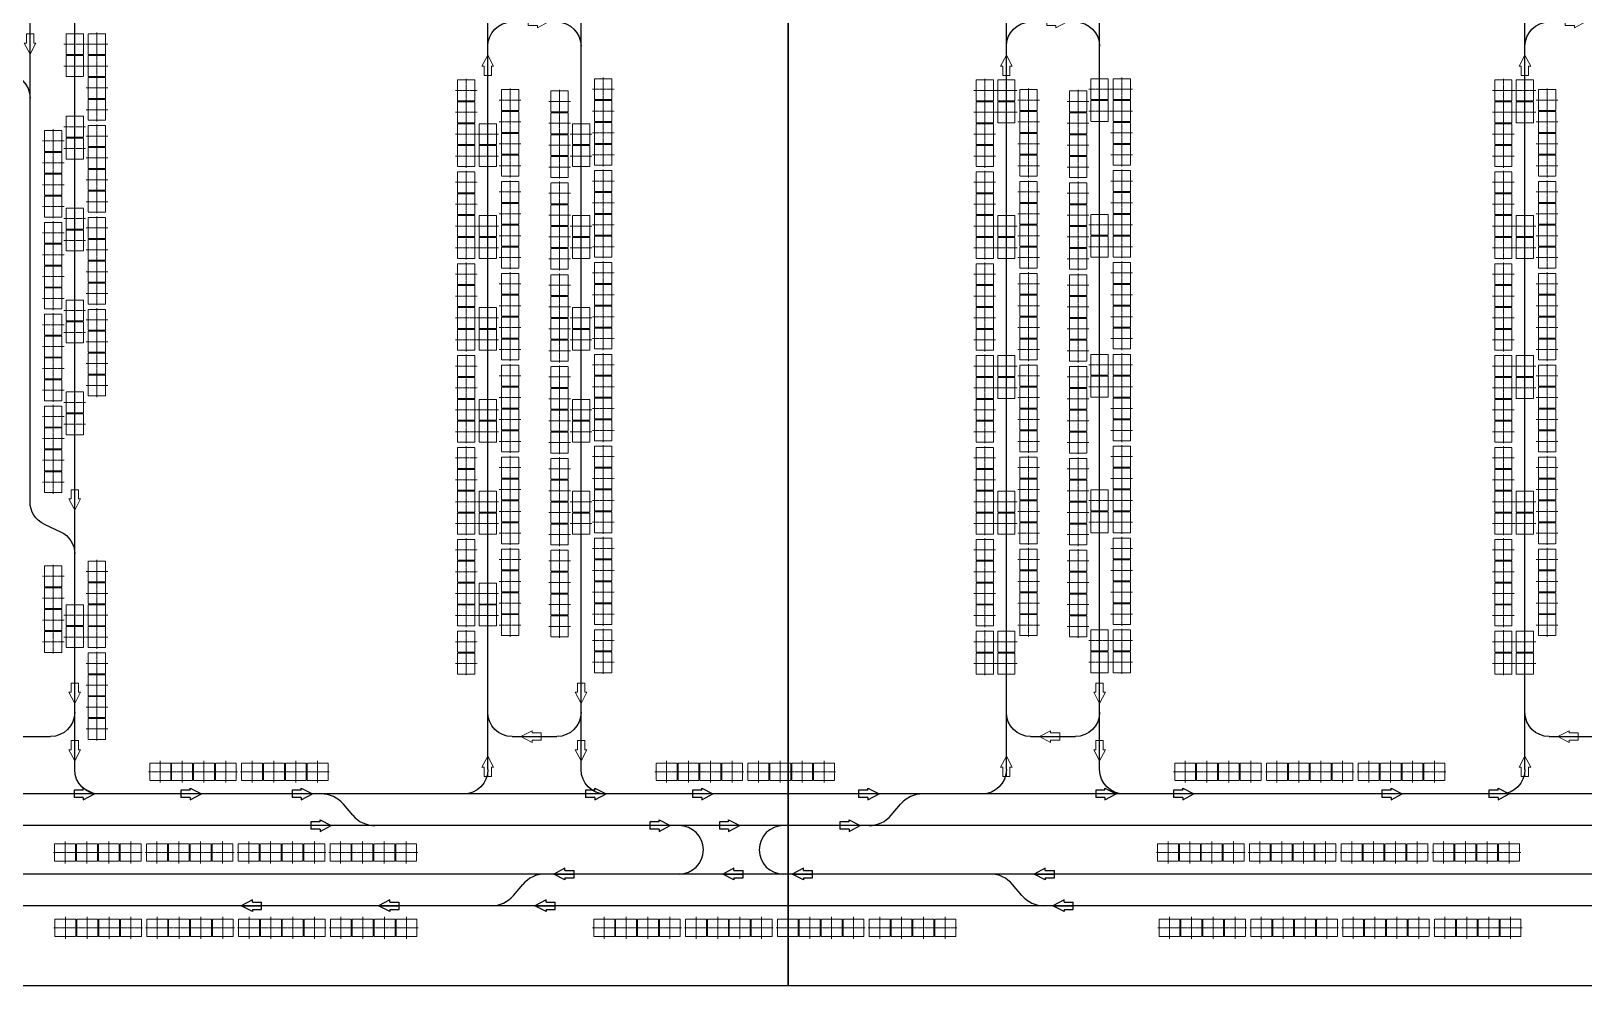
# Model space of a CAD drawing. Header units: millimetres. Extents: x -128 to 670218, y 27186 to 149492.
# Drawn here: x 529463 to 561427, y 27186 to 46829 of the extents above; entities that cross this region are included whole.
import ezdxf

# ---------------------------------------------------------------- set-up
doc = ezdxf.new("R2010")
doc.units = ezdxf.units.MM
doc.linetypes.add('AM_ISO08W050', pattern=[18, 12, -1.5, 3, -1.5])
doc.linetypes.add('XAT-M16_6F_EQ Layout_20211120$0$ACAD_ISO08W100', pattern=[36, 24, -3, 6, -3])
for name, color, linetype, lineweight in [('_CLINE', 4, 'XAT-M16_6F_EQ Layout_20211120$0$ACAD_ISO08W100', 9), ('DIRECT', 40, 'Continuous', 9), ('LINE_EQ', 4, 'AM_ISO08W050', 20), ('LINE_STB', 151, 'Continuous', 30)]:
    doc.layers.add(name, color=color, linetype=linetype, lineweight=lineweight)
doc.layers.add('Rail_H4822(Lower)', color=7, linetype='Continuous')

# ---------------------------------------------------------------- blocks, each defined once
blk = doc.blocks.new('*U3')
at = {"color": 0, "linetype": 'ByBlock'}
for p, q in [((-120, -230), (0, 0)), ((0, 0), (0, -420)), ((120, -230), (0, 0)), ((-75, -230), (-120, -230)), ((-75, -230), (-75, -420)), ((75, -230), (75, -420)), ((75, -230), (120, -230)), ((75, -420), (-75, -420))]:
    blk.add_line(p, q, dxfattribs=at)
blk = doc.blocks.new('A$C31676947')
at = {"layer": 'Rail_H4822(Lower)'}
for p, q in [((500, 47250), (500, 500)), ((2420, 47250), (2420, 500)), ((1000, 46570), (1920, 46570)), ((1000, 31870), (1920, 31870)), ((1000, 31220), (1920, 31220)), ((1000, 16520), (1920, 16520)), ((1000, 15870), (1920, 15870)), ((1000, 1180), (1920, 1180))]:
    blk.add_line(p, q, dxfattribs=at)
for centre, start, end in [((0, 47250), 0, 90), ((2920, 47250), 90, 180), ((1000, 46070), 90, 180), ((1920, 46070), 0, 90), ((1000, 32370), 180, 270), ((1920, 32370), 270, 0), ((1000, 30720), 90, 180), ((1920, 30720), 0, 90), ((0, 23700), 270, 0), ((2920, 23700), 180, 270), ((0, 21700), 0, 90), ((2920, 21700), 90, 180), ((1000, 17020), 180, 270), ((1920, 17020), 270, 0), ((1000, 15370), 90, 180), ((1920, 15370), 0, 90), ((1000, 1680), 180, 270), ((1920, 1680), 270, 0), ((0, 500), 270, 0), ((2920, 500), 180, 270)]:
    blk.add_arc(centre, 500, start, end, dxfattribs=at)
at = {"layer": 'DIRECT'}
for p, rotation in [((500, 46970), 180), ((1180, 46570), 89.99999999999999), ((500, 32550), 180), ((500, 23880), 180), ((500, 17200), 180), ((500, 1860), 180), ((1740, 1180), 270), ((500, 680), 180)]:
    blk.add_blockref('*U3', p, dxfattribs=dict(at, rotation=rotation))
for p in [(2420, 47070), (2420, 45890), (2420, 30540), (2420, 21520), (2420, 15190), (2420, 780)]:
    blk.add_blockref('*U3', p, dxfattribs=at)
at = {"layer": 'DIRECT', "lineweight": -2}
for p, rotation in [((1750, 31870), 270), ((1170, 31220), 89.99999999999999), ((1750, 16520), 270), ((1170, 15870), 89.99999999999999)]:
    blk.add_blockref('*U3', p, dxfattribs=dict(at, rotation=rotation))
blk = doc.blocks.new('A$Ca08771bd')
at = {"layer": 'Rail_H4822(Lower)'}
for p, q in [((500, 47250), (500, 500)), ((2920, 47250), (2920, 500)), ((1000, 46570), (2420, 46570)), ((2290, 42199), (2630, 42357)), ((2000, 41745), (2000, 6005)), ((1000, 32935), (1500, 32935)), ((1500, 31785), (1000, 31785)), ((2300, 27664), (2620, 27480)), ((2300, 17736), (2620, 17920)), ((1000, 13615), (1500, 13615)), ((1500, 12465), (1000, 12465)), ((2290, 5552), (2630, 5394)), ((1000, 1180), (2420, 1180))]:
    blk.add_line(p, q, dxfattribs=at)
for centre, radius, start, end in [((0, 47250), 500, 0, 90), ((3420, 47250), 500, 90, 180), ((1000, 46070), 500, 90, 180), ((2420, 46070), 500, 0, 90), ((2420, 42811), 500, 294.8882, 0), ((2500, 41745), 500, 114.8882, 180), ((1000, 33435), 500, 180, 270), ((1500, 33435), 500, 270, 0), ((1000, 31285), 500, 90, 180), ((1500, 31285), 500, 0, 90), ((2600, 28184), 600, 180, 240), ((2320, 26960), 600, 0, 60), ((0, 23700), 500, 270, 0), ((3420, 23700), 500, 180, 270), ((0, 21700), 500, 0, 90), ((3420, 21700), 500, 90, 180), ((2320, 18440), 600, 300, 0), ((2600, 17216), 600, 120, 180), ((1000, 14115), 500, 180, 270), ((1500, 14115), 500, 270, 0), ((1000, 11965), 500, 90, 180), ((1500, 11965), 500, 0, 90), ((2500, 6005), 500, 180, 245.1118), ((2420, 4940), 500, 0, 65.1118), ((1000, 1680), 500, 180, 270), ((2420, 1680), 500, 270, 0), ((0, 500), 500, 270, 0), ((3420, 500), 500, 180, 270)]:
    blk.add_arc(centre, radius, start, end, dxfattribs=at)
at = {"layer": 'DIRECT'}
for p, rotation in [((500, 46970), 180), ((1180, 46570), 90), ((500, 33615), 180), ((1320, 32935), 270), ((500, 32185), 180), ((1180, 31785), 90), ((500, 23880), 180), ((500, 14295), 180), ((1320, 13615), 270), ((500, 12865), 180), ((1180, 12465), 90), ((500, 1860), 180), ((2240, 1180), 270), ((500, 680), 180)]:
    blk.add_blockref('*U3', p, dxfattribs=dict(at, rotation=rotation))
for p in [(2920, 47070), (2920, 45890), (2920, 41911), (2000, 32535), (2000, 31105), (2920, 21520), (2000, 13215), (2000, 11785), (2920, 780)]:
    blk.add_blockref('*U3', p, dxfattribs=at)
at = {"layer": 'DIRECT', "lineweight": -2}
for p in [(2000, 27287), (2920, 26780), (2920, 17543), (2000, 17036), (2920, 4760)]:
    blk.add_blockref('*U3', p, dxfattribs=at)
blk = doc.blocks.new('*U533')
at = {"color": 0, "linetype": 'ByBlock'}
for p, q in [((-120, -230), (0, 0)), ((0, 0), (0, -420)), ((120, -230), (0, 0)), ((-75, -230), (-120, -230)), ((-75, -230), (-75, -420)), ((75, -230), (75, -420)), ((75, -230), (120, -230)), ((75, -420), (-75, -420))]:
    blk.add_line(p, q, dxfattribs=at)
blk = doc.blocks.new('*U534')
at = {"color": 0, "linetype": 'ByBlock'}
for p, q in [((-120, -230), (0, 0)), ((0, 0), (0, -420)), ((120, -230), (0, 0)), ((-75, -230), (-120, -230)), ((-75, -230), (-75, -420)), ((75, -230), (75, -420)), ((75, -230), (120, -230)), ((75, -420), (-75, -420))]:
    blk.add_line(p, q, dxfattribs=at)
blk = doc.blocks.new('*U487')
at = {"color": 0, "linetype": 'ByBlock'}
for p, q in [((-120, -230), (0, 0)), ((0, 0), (0, -420)), ((120, -230), (0, 0)), ((-75, -230), (-120, -230)), ((-75, -230), (-75, -420)), ((75, -230), (75, -420)), ((75, -230), (120, -230)), ((75, -420), (-75, -420))]:
    blk.add_line(p, q, dxfattribs=at)
blk = doc.blocks.new('*U488')
at = {"color": 0, "linetype": 'ByBlock'}
for p, q in [((-120, -230), (0, 0)), ((0, 0), (0, -420)), ((120, -230), (0, 0)), ((-75, -230), (-120, -230)), ((-75, -230), (-75, -420)), ((75, -230), (75, -420)), ((75, -230), (120, -230)), ((75, -420), (-75, -420))]:
    blk.add_line(p, q, dxfattribs=at)
blk = doc.blocks.new('*U427')
at = {"color": 0, "linetype": 'ByBlock'}
for p, q in [((-120, -230), (0, 0)), ((0, 0), (0, -420)), ((120, -230), (0, 0)), ((-75, -230), (-120, -230)), ((-75, -230), (-75, -420)), ((75, -230), (75, -420)), ((75, -230), (120, -230)), ((75, -420), (-75, -420))]:
    blk.add_line(p, q, dxfattribs=at)
blk = doc.blocks.new('*U429')
at = {"color": 0, "linetype": 'ByBlock'}
for p, q in [((-120, -230), (0, 0)), ((0, 0), (0, -420)), ((120, -230), (0, 0)), ((-75, -230), (-120, -230)), ((-75, -230), (-75, -420)), ((75, -230), (75, -420)), ((75, -230), (120, -230)), ((75, -420), (-75, -420))]:
    blk.add_line(p, q, dxfattribs=at)
blk = doc.blocks.new('*U431')
at = {"color": 0, "linetype": 'ByBlock'}
for p, q in [((-120, -230), (0, 0)), ((0, 0), (0, -420)), ((120, -230), (0, 0)), ((-75, -230), (-120, -230)), ((-75, -230), (-75, -420)), ((75, -230), (75, -420)), ((75, -230), (120, -230)), ((75, -420), (-75, -420))]:
    blk.add_line(p, q, dxfattribs=at)
blk = doc.blocks.new('*U433')
at = {"color": 0, "linetype": 'ByBlock'}
for p, q in [((-120, -230), (0, 0)), ((0, 0), (0, -420)), ((120, -230), (0, 0)), ((-75, -230), (-120, -230)), ((-75, -230), (-75, -420)), ((75, -230), (75, -420)), ((75, -230), (120, -230)), ((75, -420), (-75, -420))]:
    blk.add_line(p, q, dxfattribs=at)
blk = doc.blocks.new('*U795')
at = {"color": 0, "linetype": 'ByBlock'}
for p, q in [((-120, -230), (0, 0)), ((0, 0), (0, -420)), ((120, -230), (0, 0)), ((-75, -230), (-120, -230)), ((-75, -230), (-75, -420)), ((75, -230), (75, -420)), ((75, -230), (120, -230)), ((75, -420), (-75, -420))]:
    blk.add_line(p, q, dxfattribs=at)
blk = doc.blocks.new('*U797')
at = {"color": 0, "linetype": 'ByBlock'}
for p, q in [((-120, -230), (0, 0)), ((0, 0), (0, -420)), ((120, -230), (0, 0)), ((-75, -230), (-120, -230)), ((-75, -230), (-75, -420)), ((75, -230), (75, -420)), ((75, -230), (120, -230)), ((75, -420), (-75, -420))]:
    blk.add_line(p, q, dxfattribs=at)
blk = doc.blocks.new('*U629')
at = {"color": 0, "linetype": 'ByBlock'}
for p, q in [((-120, -230), (0, 0)), ((0, 0), (0, -420)), ((120, -230), (0, 0)), ((-75, -230), (-120, -230)), ((-75, -230), (-75, -420)), ((75, -230), (75, -420)), ((75, -230), (120, -230)), ((75, -420), (-75, -420))]:
    blk.add_line(p, q, dxfattribs=at)
blk = doc.blocks.new('*U631')
at = {"color": 0, "linetype": 'ByBlock'}
for p, q in [((-120, -230), (0, 0)), ((0, 0), (0, -420)), ((120, -230), (0, 0)), ((-75, -230), (-120, -230)), ((-75, -230), (-75, -420)), ((75, -230), (75, -420)), ((75, -230), (120, -230)), ((75, -420), (-75, -420))]:
    blk.add_line(p, q, dxfattribs=at)
blk = doc.blocks.new('*U696')
at = {"color": 0, "linetype": 'ByBlock'}
for p, q in [((-120, -230), (0, 0)), ((0, 0), (0, -420)), ((120, -230), (0, 0)), ((-75, -230), (-120, -230)), ((-75, -230), (-75, -420)), ((75, -230), (75, -420)), ((75, -230), (120, -230)), ((75, -420), (-75, -420))]:
    blk.add_line(p, q, dxfattribs=at)
blk = doc.blocks.new('*U594')
at = {"color": 0, "linetype": 'ByBlock'}
for p, q in [((-120, -230), (0, 0)), ((0, 0), (0, -420)), ((120, -230), (0, 0)), ((-75, -230), (-120, -230)), ((-75, -230), (-75, -420)), ((75, -230), (75, -420)), ((75, -230), (120, -230)), ((75, -420), (-75, -420))]:
    blk.add_line(p, q, dxfattribs=at)
blk = doc.blocks.new('*U246')
at = {"color": 0, "linetype": 'ByBlock'}
for p, q in [((-120, -230), (0, 0)), ((0, 0), (0, -420)), ((120, -230), (0, 0)), ((-75, -230), (-120, -230)), ((-75, -230), (-75, -420)), ((75, -230), (75, -420)), ((75, -230), (120, -230)), ((75, -420), (-75, -420))]:
    blk.add_line(p, q, dxfattribs=at)
blk = doc.blocks.new('*U247')
at = {"color": 0, "linetype": 'ByBlock'}
for p, q in [((-120, -230), (0, 0)), ((0, 0), (0, -420)), ((120, -230), (0, 0)), ((-75, -230), (-120, -230)), ((-75, -230), (-75, -420)), ((75, -230), (75, -420)), ((75, -230), (120, -230)), ((75, -420), (-75, -420))]:
    blk.add_line(p, q, dxfattribs=at)
blk = doc.blocks.new('*U248')
at = {"color": 0, "linetype": 'ByBlock'}
for p, q in [((-120, -230), (0, 0)), ((0, 0), (0, -420)), ((120, -230), (0, 0)), ((-75, -230), (-120, -230)), ((-75, -230), (-75, -420)), ((75, -230), (75, -420)), ((75, -230), (120, -230)), ((75, -420), (-75, -420))]:
    blk.add_line(p, q, dxfattribs=at)
blk = doc.blocks.new('*U249')
at = {"color": 0, "linetype": 'ByBlock'}
for p, q in [((-120, -230), (0, 0)), ((0, 0), (0, -420)), ((120, -230), (0, 0)), ((-75, -230), (-120, -230)), ((-75, -230), (-75, -420)), ((75, -230), (75, -420)), ((75, -230), (120, -230)), ((75, -420), (-75, -420))]:
    blk.add_line(p, q, dxfattribs=at)
blk = doc.blocks.new('*U250')
at = {"color": 0, "linetype": 'ByBlock'}
for p, q in [((-120, -230), (0, 0)), ((0, 0), (0, -420)), ((120, -230), (0, 0)), ((-75, -230), (-120, -230)), ((-75, -230), (-75, -420)), ((75, -230), (75, -420)), ((75, -230), (120, -230)), ((75, -420), (-75, -420))]:
    blk.add_line(p, q, dxfattribs=at)
blk = doc.blocks.new('*U251')
at = {"color": 0, "linetype": 'ByBlock'}
for p, q in [((-120, -230), (0, 0)), ((0, 0), (0, -420)), ((120, -230), (0, 0)), ((-75, -230), (-120, -230)), ((-75, -230), (-75, -420)), ((75, -230), (75, -420)), ((75, -230), (120, -230)), ((75, -420), (-75, -420))]:
    blk.add_line(p, q, dxfattribs=at)
blk = doc.blocks.new('*U252')
at = {"color": 0, "linetype": 'ByBlock'}
for p, q in [((-120, -230), (0, 0)), ((0, 0), (0, -420)), ((120, -230), (0, 0)), ((-75, -230), (-120, -230)), ((-75, -230), (-75, -420)), ((75, -230), (75, -420)), ((75, -230), (120, -230)), ((75, -420), (-75, -420))]:
    blk.add_line(p, q, dxfattribs=at)
blk = doc.blocks.new('*U253')
at = {"color": 0, "linetype": 'ByBlock'}
for p, q in [((-120, -230), (0, 0)), ((0, 0), (0, -420)), ((120, -230), (0, 0)), ((-75, -230), (-120, -230)), ((-75, -230), (-75, -420)), ((75, -230), (75, -420)), ((75, -230), (120, -230)), ((75, -420), (-75, -420))]:
    blk.add_line(p, q, dxfattribs=at)
blk = doc.blocks.new('XAT-M16_6F_EQ Layout_20211120$0$EG-12_FOUP_(01)-pv')
at = {"layer": '_CLINE'}
for p, q in [((0, 211), (0, -235)), ((-239, -12), (239, -12))]:
    blk.add_line(p, q, dxfattribs=at)
at = {"layer": 'LINE_EQ'}
blk.add_lwpolyline([(-215, 166), (-215, -190), (215, -190), (215, 166)], close=True, dxfattribs=at)
blk = doc.blocks.new('A$Cb83e1a90')
at = {"rotation": 89.99999999999999}
for p in [(-955, -909), (-955, -1359), (-955, -1809), (-955, -2259)]:
    blk.add_blockref('XAT-M16_6F_EQ Layout_20211120$0$EG-12_FOUP_(01)-pv', p, dxfattribs=at)
blk = doc.blocks.new('A$Ca79c4620')
at = {"rotation": 89.99999999999999}
for p in [(945, -882), (945, -1332), (945, -1782), (945, -2232)]:
    blk.add_blockref('XAT-M16_6F_EQ Layout_20211120$0$EG-12_FOUP_(01)-pv', p, dxfattribs=at)

msp = doc.modelspace()

# ---------------------------------------------------------------- linework, layer by layer
for points in [[(524036, 79986), (545048, 79986), (545048, 27186), (524036, 27186)], [(545048, 79986), (609326, 79986), (609326, 27186), (545048, 27186)]]:
    msp.add_lwpolyline(points, close=True)
at = {"layer": 'Rail_H4822(Lower)'}
for p, q in [((667388, 31136), (472028, 31136)), ((536084, 30698), (535892, 30925)), ((547169, 30698), (547361, 30925)), ((668038, 30486), (471361, 30486)), ((665226, 29486), (471361, 29486)), ((539392, 29048), (539584, 29275)), ((549859, 29048), (549667, 29275)), ((669038, 28836), (475728, 28836))]:
    msp.add_line(p, q, dxfattribs=at)
for centre, radius, start, end in [((535434, 30536), 600, 40.3016, 90), ((547818, 30536), 600, 90, 139.6984), ((536541, 31086), 600, 220.3016, 270), ((546711, 31086), 600, 270, 319.6984), ((542801, 29986), 500, 270, 90), ((544951, 29986), 500, 90, 270), ((540041, 28886), 600, 90, 139.6984), ((549209, 28886), 600, 40.3016, 90), ((538934, 29436), 600, 270, 319.6984), ((550316, 29436), 600, 220.3016, 270)]:
    msp.add_arc(centre, radius, start, end, dxfattribs=at)

# ---------------------------------------------------------------- block references
at = {"layer": 'LINE_EQ', "rotation": 89.99999999999999}
for p in [(530350, 46559), (530350, 46109), (549526, 45608), (551446, 45634), (560199, 45608), (549526, 45158), (551446, 45184), (560199, 45158), (530350, 44861), (538853, 44708), (540773, 44708), (530350, 44411), (538853, 44258), (540773, 44258), (530350, 42971), (538853, 42818), (540773, 42818), (549526, 42818), (551446, 42844), (560199, 42818), (530350, 42521), (538853, 42368), (540773, 42368), (549526, 42368), (551446, 42394), (560199, 42368), (530350, 41081), (538853, 40928), (540773, 40928), (530350, 40631), (538853, 40478), (540773, 40478), (549526, 39938), (551446, 39964), (560199, 39938), (549526, 39488), (551446, 39514), (560199, 39488), (530350, 39191), (538853, 39038), (540773, 39038), (530350, 38741), (538853, 38588), (540773, 38588), (551446, 37174), (538853, 37148), (540773, 37148), (549526, 37148), (560199, 37148), (538853, 36698), (540773, 36698), (549526, 36698), (551446, 36724), (560199, 36698), (538853, 35258), (530350, 34813), (538853, 34808), (530350, 34363), (551446, 34294), (549526, 34268), (560199, 34268), (549526, 33818), (551446, 33844), (560199, 33818)]:
    msp.add_blockref('XAT-M16_6F_EQ Layout_20211120$0$EG-12_FOUP_(01)-pv', p, dxfattribs=at)
at = {"layer": 'LINE_STB'}
for name, p in [('A$Cb83e1a90', (531762, 47468)), ('A$Ca79c4620', (528962, 45451)), ('A$Cb83e1a90', (531762, 45578)), ('A$Ca79c4620', (528962, 43561)), ('A$Cb83e1a90', (531762, 43688)), ('A$Ca79c4620', (528962, 41671)), ('A$Cb83e1a90', (531762, 41798)), ('A$Ca79c4620', (528962, 39781)), ('A$Ca79c4620', (528962, 36495)), ('A$Cb83e1a90', (531762, 36621)), ('A$Cb83e1a90', (531762, 34731))]:
    msp.add_blockref(name, p, dxfattribs=at)
for p, rotation in [((538410, 45608), 89.99999999999999), ((541230, 45634), 89.99999999999999), ((549083, 45608), 89.99999999999999), ((551903, 45634), 89.99999999999999), ((559756, 45608), 89.99999999999999), ((538410, 45158), 89.99999999999999), ((539310, 45409), 89.99999999999999), ((540330, 45383), 89.99999999999999), ((541230, 45184), 89.99999999999999), ((549083, 45158), 89.99999999999999), ((549983, 45409), 89.99999999999999), ((551003, 45383), 89.99999999999999), ((551903, 45184), 89.99999999999999), ((559756, 45158), 89.99999999999999), ((560656, 45409), 89.99999999999999), ((539310, 44959), 89.99999999999999), ((540330, 44933), 89.99999999999999), ((549983, 44959), 89.99999999999999), ((551003, 44933), 89.99999999999999), ((560656, 44959), 89.99999999999999), ((538410, 44708), 89.99999999999999), ((541230, 44734), 89.99999999999999), ((549083, 44708), 89.99999999999999), ((551903, 44734), 89.99999999999999), ((559756, 44708), 89.99999999999999), ((538410, 44258), 89.99999999999999), ((539310, 44509), 89.99999999999999), ((540330, 44483), 89.99999999999999), ((541230, 44284), 89.99999999999999), ((549083, 44258), 89.99999999999999), ((549983, 44509), 89.99999999999999), ((551003, 44483), 89.99999999999999), ((551903, 44284), 89.99999999999999), ((559756, 44258), 89.99999999999999), ((560656, 44509), 89.99999999999999), ((539310, 44059), 89.99999999999999), ((540330, 44033), 89.99999999999999), ((549983, 44059), 89.99999999999999), ((551003, 44033), 89.99999999999999), ((560656, 44059), 89.99999999999999), ((538410, 43718), 89.99999999999999), ((541230, 43744), 89.99999999999999), ((549083, 43718), 89.99999999999999), ((551903, 43744), 89.99999999999999), ((559756, 43718), 89.99999999999999), ((538410, 43268), 89.99999999999999), ((539310, 43519), 89.99999999999999), ((540330, 43493), 89.99999999999999), ((541230, 43294), 89.99999999999999), ((549083, 43268), 89.99999999999999), ((549983, 43519), 89.99999999999999), ((551003, 43493), 89.99999999999999), ((551903, 43294), 89.99999999999999), ((559756, 43268), 89.99999999999999), ((560656, 43519), 89.99999999999999), ((539310, 43069), 89.99999999999999), ((540330, 43043), 89.99999999999999), ((549983, 43069), 89.99999999999999), ((551003, 43043), 89.99999999999999), ((560656, 43069), 89.99999999999999), ((538410, 42818), 89.99999999999999), ((539310, 42619), 89.99999999999999), ((540330, 42593), 89.99999999999999), ((541230, 42844), 89.99999999999999), ((549083, 42818), 89.99999999999999), ((549983, 42619), 89.99999999999999), ((551003, 42593), 89.99999999999999), ((551903, 42844), 89.99999999999999), ((559756, 42818), 89.99999999999999), ((560656, 42619), 89.99999999999999), ((538410, 42368), 89.99999999999999), ((541230, 42394), 89.99999999999999), ((549083, 42368), 89.99999999999999), ((551903, 42394), 89.99999999999999), ((559756, 42368), 89.99999999999999), ((539310, 42169), 89.99999999999999), ((540330, 42143), 89.99999999999999), ((549983, 42169), 89.99999999999999), ((551003, 42143), 89.99999999999999), ((560656, 42169), 89.99999999999999), ((538410, 41828), 89.99999999999999), ((541230, 41854), 89.99999999999999), ((549083, 41828), 89.99999999999999), ((551903, 41854), 89.99999999999999), ((559756, 41828), 89.99999999999999), ((538410, 41378), 89.99999999999999), ((539310, 41629), 89.99999999999999), ((540330, 41603), 89.99999999999999), ((541230, 41404), 89.99999999999999), ((549083, 41378), 89.99999999999999), ((549983, 41629), 89.99999999999999), ((551003, 41603), 89.99999999999999), ((551903, 41404), 89.99999999999999), ((559756, 41378), 89.99999999999999), ((560656, 41629), 89.99999999999999), ((539310, 41179), 89.99999999999999), ((540330, 41153), 89.99999999999999), ((549983, 41179), 89.99999999999999), ((551003, 41153), 89.99999999999999), ((560656, 41179), 89.99999999999999), ((538410, 40928), 89.99999999999999), ((539310, 40729), 89.99999999999999), ((540330, 40703), 89.99999999999999), ((541230, 40954), 89.99999999999999), ((549083, 40928), 89.99999999999999), ((549983, 40729), 89.99999999999999), ((551003, 40703), 89.99999999999999), ((551903, 40954), 89.99999999999999), ((559756, 40928), 89.99999999999999), ((560656, 40729), 89.99999999999999), ((538410, 40478), 89.99999999999999), ((541230, 40504), 89.99999999999999), ((549083, 40478), 89.99999999999999), ((551903, 40504), 89.99999999999999), ((559756, 40478), 89.99999999999999), ((539310, 40279), 89.99999999999999), ((540330, 40253), 89.99999999999999), ((549983, 40279), 89.99999999999999), ((551003, 40253), 89.99999999999999), ((560656, 40279), 89.99999999999999), ((538410, 39938), 89.99999999999999), ((539310, 39739), 89.99999999999999), ((541230, 39964), 89.99999999999999), ((549083, 39938), 89.99999999999999), ((549983, 39739), 89.99999999999999), ((551903, 39964), 89.99999999999999), ((559756, 39938), 89.99999999999999), ((560656, 39739), 89.99999999999999), ((538410, 39488), 89.99999999999999), ((540330, 39713), 89.99999999999999), ((541230, 39514), 89.99999999999999), ((549083, 39488), 89.99999999999999), ((551003, 39713), 89.99999999999999), ((551903, 39514), 89.99999999999999), ((559756, 39488), 89.99999999999999), ((539310, 39289), 89.99999999999999), ((540330, 39263), 89.99999999999999), ((549983, 39289), 89.99999999999999), ((551003, 39263), 89.99999999999999), ((560656, 39289), 89.99999999999999), ((538410, 39038), 89.99999999999999), ((539310, 38839), 89.99999999999999), ((540330, 38813), 89.99999999999999), ((541230, 39064), 89.99999999999999), ((549083, 39038), 89.99999999999999), ((549983, 38839), 89.99999999999999), ((551003, 38813), 89.99999999999999), ((551903, 39064), 89.99999999999999), ((559756, 39038), 89.99999999999999), ((560656, 38839), 89.99999999999999), ((538410, 38588), 89.99999999999999), ((541230, 38614), 89.99999999999999), ((549083, 38588), 89.99999999999999), ((551903, 38614), 89.99999999999999), ((559756, 38588), 89.99999999999999), ((539310, 38389), 89.99999999999999), ((540330, 38363), 89.99999999999999), ((549983, 38389), 89.99999999999999), ((551003, 38363), 89.99999999999999), ((560656, 38389), 89.99999999999999), ((538410, 38048), 89.99999999999999), ((539310, 37849), 89.99999999999999), ((540330, 37823), 89.99999999999999), ((541230, 38074), 89.99999999999999), ((549083, 38048), 89.99999999999999), ((549983, 37849), 89.99999999999999), ((551003, 37823), 89.99999999999999), ((551903, 38074), 89.99999999999999), ((559756, 38048), 89.99999999999999), ((560656, 37849), 89.99999999999999), ((538410, 37598), 89.99999999999999), ((541230, 37624), 89.99999999999999), ((549083, 37598), 89.99999999999999), ((551903, 37624), 89.99999999999999), ((559756, 37598), 89.99999999999999), ((539310, 37399), 89.99999999999999), ((540330, 37373), 89.99999999999999), ((541230, 37174), 89.99999999999999), ((549983, 37399), 89.99999999999999), ((551003, 37373), 89.99999999999999), ((551903, 37174), 89.99999999999999), ((560656, 37399), 89.99999999999999), ((538410, 37148), 89.99999999999999), ((539310, 36949), 89.99999999999999), ((540330, 36923), 89.99999999999999), ((549083, 37148), 89.99999999999999), ((549983, 36949), 89.99999999999999), ((551003, 36923), 89.99999999999999), ((559756, 37148), 89.99999999999999), ((560656, 36949), 89.99999999999999), ((538410, 36698), 89.99999999999999), ((541230, 36724), 89.99999999999999), ((549083, 36698), 89.99999999999999), ((551903, 36724), 89.99999999999999), ((559756, 36698), 89.99999999999999), ((539310, 36499), 89.99999999999999), ((540330, 36473), 89.99999999999999), ((549983, 36499), 89.99999999999999), ((551003, 36473), 89.99999999999999), ((560656, 36499), 89.99999999999999), ((538410, 36158), 89.99999999999999), ((539310, 35959), 89.99999999999999), ((540330, 35933), 89.99999999999999), ((541230, 36184), 89.99999999999999), ((549083, 36158), 89.99999999999999), ((549983, 35959), 89.99999999999999), ((551003, 35933), 89.99999999999999), ((551903, 36184), 89.99999999999999), ((559756, 36158), 89.99999999999999), ((560656, 35959), 89.99999999999999), ((538410, 35708), 89.99999999999999), ((541230, 35734), 89.99999999999999), ((549083, 35708), 89.99999999999999), ((551903, 35734), 89.99999999999999), ((559756, 35708), 89.99999999999999), ((538410, 35258), 89.99999999999999), ((539310, 35509), 89.99999999999999), ((540330, 35483), 89.99999999999999), ((541230, 35284), 89.99999999999999), ((549083, 35258), 89.99999999999999), ((549983, 35509), 89.99999999999999), ((551003, 35483), 89.99999999999999), ((551903, 35284), 89.99999999999999), ((559756, 35258), 89.99999999999999), ((560656, 35509), 89.99999999999999), ((539310, 35059), 89.99999999999999), ((540330, 35033), 89.99999999999999), ((549983, 35059), 89.99999999999999), ((551003, 35033), 89.99999999999999), ((560656, 35059), 89.99999999999999), ((538410, 34808), 89.99999999999999), ((539310, 34609), 89.99999999999999), ((541230, 34834), 89.99999999999999), ((549083, 34808), 89.99999999999999), ((549983, 34609), 89.99999999999999), ((551903, 34834), 89.99999999999999), ((559756, 34808), 89.99999999999999), ((560656, 34609), 89.99999999999999), ((540330, 34583), 89.99999999999999), ((541230, 34294), 89.99999999999999), ((551003, 34583), 89.99999999999999), ((551903, 34294), 89.99999999999999), ((538410, 34268), 89.99999999999999), ((549083, 34268), 89.99999999999999), ((559756, 34268), 89.99999999999999), ((538410, 33818), 89.99999999999999), ((541230, 33844), 89.99999999999999), ((549083, 33818), 89.99999999999999), ((551903, 33844), 89.99999999999999), ((559756, 33818), 89.99999999999999), ((532122, 31580), 180), ((532572, 31580), 180), ((533022, 31580), 180), ((533472, 31580), 180), ((534012, 31580), 180), ((534462, 31580), 180), ((534912, 31580), 180), ((535362, 31580), 180), ((542545, 31580), 180), ((542995, 31580), 180), ((543445, 31580), 180), ((543895, 31580), 180), ((544435, 31580), 180), ((544885, 31580), 180), ((545335, 31580), 180), ((545785, 31580), 180), ((553218, 31580), 180), ((553668, 31580), 180), ((554118, 31580), 180), ((554568, 31580), 180), ((555108, 31580), 180), ((555558, 31580), 180), ((556008, 31580), 180), ((556458, 31580), 180), ((556998, 31580), 180), ((557448, 31580), 180), ((557898, 31580), 180), ((558348, 31580), 180), ((530164, 29919), 180), ((530614, 29919), 180), ((531064, 29919), 180), ((531514, 29919), 180), ((532054, 29919), 180), ((532504, 29919), 180), ((532954, 29919), 180), ((533404, 29919), 180), ((533944, 29919), 180), ((534394, 29919), 180), ((534844, 29919), 180), ((535294, 29919), 180), ((535834, 29919), 180), ((536284, 29919), 180), ((536734, 29919), 180), ((537184, 29919), 180), ((552866, 29919), 180), ((553316, 29919), 180), ((553766, 29919), 180), ((554216, 29919), 180), ((554756, 29919), 180), ((555206, 29919), 180), ((555656, 29919), 180), ((556106, 29919), 180), ((556646, 29919), 180), ((557096, 29919), 180), ((557546, 29919), 180), ((557996, 29919), 180), ((558536, 29919), 180), ((558986, 29919), 180), ((559436, 29919), 180), ((559886, 29919), 180), ((530170, 28369), 180), ((530620, 28369), 180), ((531070, 28369), 180), ((531520, 28369), 180), ((532060, 28369), 180), ((532510, 28369), 180), ((532960, 28369), 180), ((533410, 28369), 180), ((533950, 28369), 180), ((534400, 28369), 180), ((534850, 28369), 180), ((535300, 28369), 180), ((535840, 28369), 180), ((536290, 28369), 180), ((536740, 28369), 180), ((537190, 28369), 180), ((541261, 28369), 180), ((541711, 28369), 180), ((542161, 28369), 180), ((542611, 28369), 180), ((543151, 28369), 180), ((543601, 28369), 180), ((544051, 28369), 180), ((544501, 28369), 180), ((545041, 28369), 180), ((545491, 28369), 180), ((545941, 28369), 180), ((546391, 28369), 180), ((546931, 28369), 180), ((547381, 28369), 180), ((547831, 28369), 180), ((548281, 28369), 180), ((552896, 28369), 180), ((553346, 28369), 180), ((553796, 28369), 180), ((554246, 28369), 180), ((554786, 28369), 180), ((555236, 28369), 180), ((555686, 28369), 180), ((556136, 28369), 180), ((556676, 28369), 180), ((557126, 28369), 180), ((557576, 28369), 180), ((558026, 28369), 180), ((558566, 28369), 180), ((559016, 28369), 180), ((559466, 28369), 180), ((559916, 28369), 180)]:
    msp.add_blockref('XAT-M16_6F_EQ Layout_20211120$0$EG-12_FOUP_(01)-pv', p, dxfattribs=dict(at, rotation=rotation))
at = {"layer": 'Rail_H4822(Lower)', "xscale": -1}
for name, p, rotation in [('A$Ca08771bd', (527442, 78886), 180), ('A$C31676947', (538365, 78886), 180), ('A$C31676947', (549038, 78886), 180), ('A$C31676947', (559711, 78886), 180), ('*U433', (530768, 31136), 270), ('*U631', (532968, 31136), 270), ('*U252', (535255, 31136), 270), ('*U431', (541298, 31136), 270), ('*U629', (543498, 31136), 270), ('*U246', (546918, 31136), 270), ('*U429', (551798, 31136), 270), ('*U797', (553398, 31136), 270), ('*U427', (557688, 31136), 270), ('*U795', (559888, 31136), 270), ('*U253', (535641, 30486), 270), ('*U487', (542621, 30486), 270), ('*U534', (544051, 30486), 270), ('*U247', (546531, 30486), 270), ('*U251', (540221, 29486), 90), ('*U488', (543701, 29486), 90), ('*U533', (545131, 29486), 90), ('*U249', (550109, 29486), 90), ('*U594', (533788, 28836), 90), ('*U696', (536618, 28836), 90), ('*U250', (539834, 28836), 90), ('*U248', (550496, 28836), 90)]:
    msp.add_blockref(name, p, dxfattribs=dict(at, rotation=rotation))

doc.saveas('drawing.dxf')
